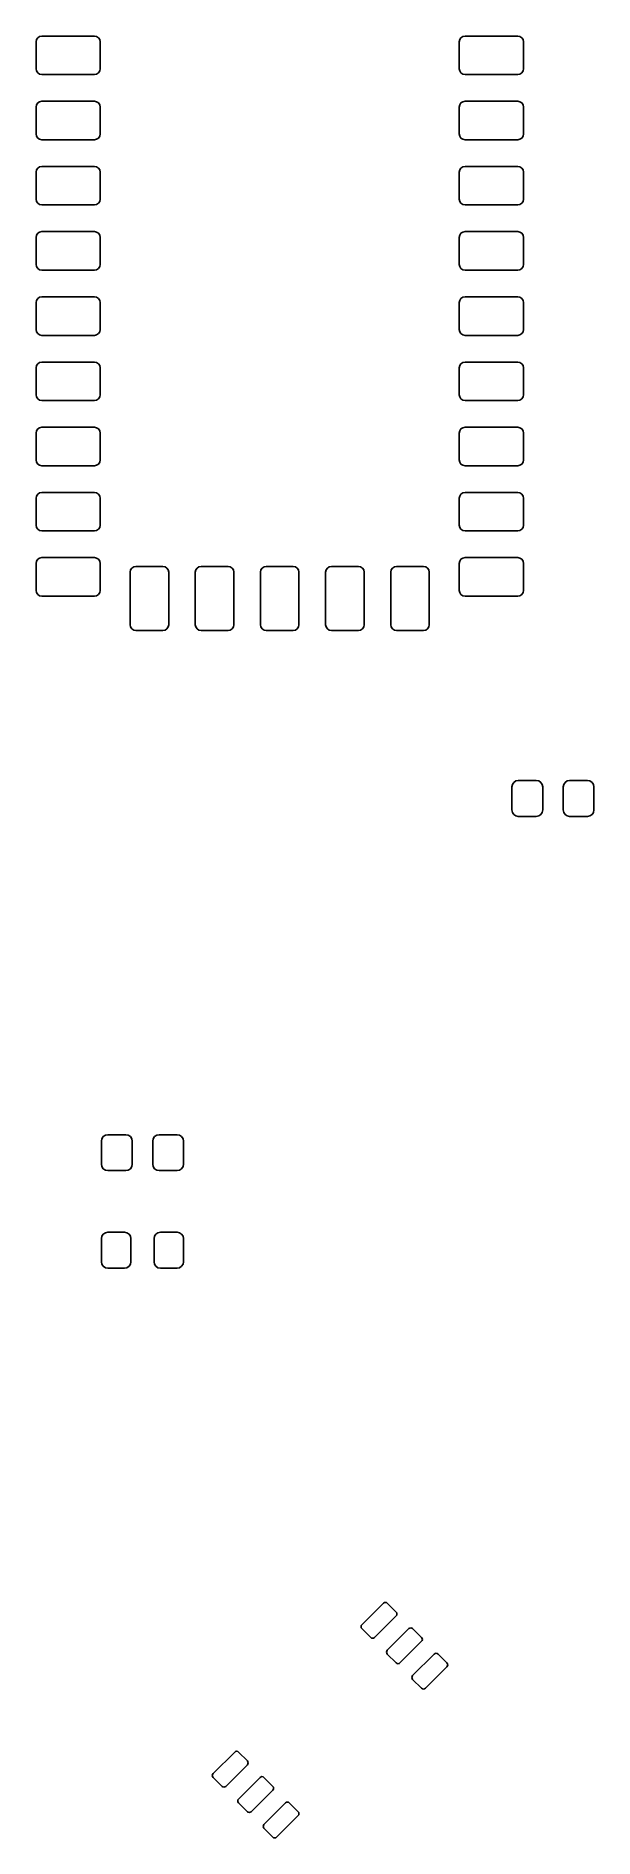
# Model space of a CAD drawing. Extents: x 4.77 to 5.63, y -2.74 to 0.03.
import ezdxf

# ---------------------------------------------------------------- set-up
doc = ezdxf.new("R2010")
doc.units = 0
doc.header["$MEASUREMENT"] = 0
doc.layers.add('BLACK', color=7, linetype='CONTINUOUS')

msp = doc.modelspace()

# ---------------------------------------------------------------- linework, layer by layer
at = {"layer": 'BLACK', "linetype": 'CONTINUOUS'}
for p, q in [((4.7736, 0.0187), (4.7743, 0.0221)), ((4.7736, -0.0226), (4.7736, 0.0187)), ((4.7743, 0.0221), (4.7762, 0.025)), ((4.7762, 0.025), (4.7791, 0.0269)), ((4.7791, 0.0269), (4.7825, 0.0276)), ((4.7825, 0.0276), (4.8632, 0.0276)), ((4.8632, 0.0276), (4.8666, 0.0269)), ((4.8666, 0.0269), (4.8695, 0.025)), ((4.8695, 0.025), (4.8714, 0.0221)), ((4.8714, 0.0221), (4.872, 0.0187)), ((4.872, 0.0187), (4.872, -0.0226)), ((5.4232, 0.0187), (5.4239, 0.0221)), ((5.4232, -0.0226), (5.4232, 0.0187)), ((5.4239, 0.0221), (5.4258, 0.025)), ((5.4258, 0.025), (5.4287, 0.0269)), ((5.4287, 0.0269), (5.4321, 0.0276)), ((5.4321, 0.0276), (5.5128, 0.0276)), ((5.5128, 0.0276), (5.5162, 0.0269)), ((5.5162, 0.0269), (5.5191, 0.025)), ((5.5191, 0.025), (5.521, 0.0221)), ((5.521, 0.0221), (5.5217, 0.0187)), ((5.5217, 0.0187), (5.5217, -0.0226)), ((4.7743, -0.026), (4.7736, -0.0226)), ((4.7762, -0.0289), (4.7743, -0.026)), ((4.8714, -0.026), (4.8695, -0.0289)), ((4.872, -0.0226), (4.8714, -0.026)), ((5.4239, -0.026), (5.4232, -0.0226)), ((5.4258, -0.0289), (5.4239, -0.026)), ((5.521, -0.026), (5.5191, -0.0289)), ((5.5217, -0.0226), (5.521, -0.026)), ((4.7791, -0.0308), (4.7762, -0.0289)), ((4.7825, -0.0315), (4.7791, -0.0308)), ((4.8632, -0.0315), (4.7825, -0.0315)), ((4.8666, -0.0308), (4.8632, -0.0315)), ((4.8695, -0.0289), (4.8666, -0.0308)), ((5.4287, -0.0308), (5.4258, -0.0289)), ((5.4321, -0.0315), (5.4287, -0.0308)), ((5.5128, -0.0315), (5.4321, -0.0315)), ((5.5162, -0.0308), (5.5128, -0.0315)), ((5.5191, -0.0289), (5.5162, -0.0308)), ((4.7736, -0.0813), (4.7743, -0.0779)), ((4.7736, -0.1226), (4.7736, -0.0813)), ((4.7743, -0.0779), (4.7762, -0.075)), ((4.7762, -0.075), (4.7791, -0.0731)), ((4.7791, -0.0731), (4.7825, -0.0724)), ((4.7825, -0.0724), (4.8632, -0.0724)), ((4.8632, -0.0724), (4.8666, -0.0731)), ((4.8666, -0.0731), (4.8695, -0.075)), ((4.8695, -0.075), (4.8714, -0.0779)), ((4.8714, -0.0779), (4.872, -0.0813)), ((4.872, -0.0813), (4.872, -0.1226)), ((5.4232, -0.0813), (5.4239, -0.0779)), ((5.4232, -0.1226), (5.4232, -0.0813)), ((5.4239, -0.0779), (5.4258, -0.075)), ((5.4258, -0.075), (5.4287, -0.0731)), ((5.4287, -0.0731), (5.4321, -0.0724)), ((5.4321, -0.0724), (5.5128, -0.0724)), ((5.5128, -0.0724), (5.5162, -0.0731)), ((5.5162, -0.0731), (5.5191, -0.075)), ((5.5191, -0.075), (5.521, -0.0779)), ((5.521, -0.0779), (5.5217, -0.0813)), ((5.5217, -0.0813), (5.5217, -0.1226)), ((4.7743, -0.126), (4.7736, -0.1226)), ((4.7762, -0.1289), (4.7743, -0.126)), ((4.7791, -0.1308), (4.7762, -0.1289)), ((4.7825, -0.1315), (4.7791, -0.1308)), ((4.8632, -0.1315), (4.7825, -0.1315)), ((4.8666, -0.1308), (4.8632, -0.1315)), ((4.8695, -0.1289), (4.8666, -0.1308)), ((4.8714, -0.126), (4.8695, -0.1289)), ((4.872, -0.1226), (4.8714, -0.126)), ((5.4239, -0.126), (5.4232, -0.1226)), ((5.4258, -0.1289), (5.4239, -0.126)), ((5.4287, -0.1308), (5.4258, -0.1289)), ((5.4321, -0.1315), (5.4287, -0.1308)), ((5.5128, -0.1315), (5.4321, -0.1315)), ((5.5162, -0.1308), (5.5128, -0.1315)), ((5.5191, -0.1289), (5.5162, -0.1308)), ((5.521, -0.126), (5.5191, -0.1289)), ((5.5217, -0.1226), (5.521, -0.126)), ((4.7736, -0.1813), (4.7743, -0.1779)), ((4.7736, -0.2226), (4.7736, -0.1813)), ((4.7743, -0.1779), (4.7762, -0.175)), ((4.7762, -0.175), (4.7791, -0.1731)), ((4.7791, -0.1731), (4.7825, -0.1724)), ((4.7825, -0.1724), (4.8632, -0.1724)), ((4.8632, -0.1724), (4.8666, -0.1731)), ((4.8666, -0.1731), (4.8695, -0.175)), ((4.8695, -0.175), (4.8714, -0.1779)), ((4.8714, -0.1779), (4.872, -0.1813)), ((4.872, -0.1813), (4.872, -0.2226)), ((5.4232, -0.1813), (5.4239, -0.1779)), ((5.4232, -0.2226), (5.4232, -0.1813)), ((5.4239, -0.1779), (5.4258, -0.175)), ((5.4258, -0.175), (5.4287, -0.1731)), ((5.4287, -0.1731), (5.4321, -0.1724)), ((5.4321, -0.1724), (5.5128, -0.1724)), ((5.5128, -0.1724), (5.5162, -0.1731)), ((5.5162, -0.1731), (5.5191, -0.175)), ((5.5191, -0.175), (5.521, -0.1779)), ((5.521, -0.1779), (5.5217, -0.1813)), ((5.5217, -0.1813), (5.5217, -0.2226)), ((4.7743, -0.226), (4.7736, -0.2226)), ((4.7762, -0.2289), (4.7743, -0.226)), ((4.7791, -0.2308), (4.7762, -0.2289)), ((4.7825, -0.2315), (4.7791, -0.2308)), ((4.8632, -0.2315), (4.7825, -0.2315)), ((4.8666, -0.2308), (4.8632, -0.2315)), ((4.8695, -0.2289), (4.8666, -0.2308)), ((4.8714, -0.226), (4.8695, -0.2289)), ((4.872, -0.2226), (4.8714, -0.226)), ((5.4239, -0.226), (5.4232, -0.2226)), ((5.4258, -0.2289), (5.4239, -0.226)), ((5.4287, -0.2308), (5.4258, -0.2289)), ((5.4321, -0.2315), (5.4287, -0.2308)), ((5.5128, -0.2315), (5.4321, -0.2315)), ((5.5162, -0.2308), (5.5128, -0.2315)), ((5.5191, -0.2289), (5.5162, -0.2308)), ((5.521, -0.226), (5.5191, -0.2289)), ((5.5217, -0.2226), (5.521, -0.226)), ((4.7743, -0.2779), (4.7762, -0.275)), ((4.7762, -0.275), (4.7791, -0.2731)), ((4.7791, -0.2731), (4.7825, -0.2724)), ((4.7825, -0.2724), (4.8632, -0.2724)), ((4.8632, -0.2724), (4.8666, -0.2731)), ((4.8666, -0.2731), (4.8695, -0.275)), ((4.8695, -0.275), (4.8714, -0.2779)), ((5.4239, -0.2779), (5.4258, -0.275)), ((5.4258, -0.275), (5.4287, -0.2731)), ((5.4287, -0.2731), (5.4321, -0.2724)), ((5.4321, -0.2724), (5.5128, -0.2724)), ((5.5128, -0.2724), (5.5162, -0.2731)), ((5.5162, -0.2731), (5.5191, -0.275)), ((5.5191, -0.275), (5.521, -0.2779)), ((4.7736, -0.2813), (4.7743, -0.2779)), ((4.7736, -0.3226), (4.7736, -0.2813)), ((4.8714, -0.2779), (4.872, -0.2813)), ((4.872, -0.2813), (4.872, -0.3226)), ((5.4232, -0.2813), (5.4239, -0.2779)), ((5.4232, -0.3226), (5.4232, -0.2813)), ((5.521, -0.2779), (5.5217, -0.2813)), ((5.5217, -0.2813), (5.5217, -0.3226)), ((4.7743, -0.326), (4.7736, -0.3226)), ((4.7762, -0.3289), (4.7743, -0.326)), ((4.7791, -0.3308), (4.7762, -0.3289)), ((4.7825, -0.3315), (4.7791, -0.3308)), ((4.8632, -0.3315), (4.7825, -0.3315)), ((4.8666, -0.3308), (4.8632, -0.3315)), ((4.8695, -0.3289), (4.8666, -0.3308)), ((4.8714, -0.326), (4.8695, -0.3289)), ((4.872, -0.3226), (4.8714, -0.326)), ((5.4239, -0.326), (5.4232, -0.3226)), ((5.4258, -0.3289), (5.4239, -0.326)), ((5.4287, -0.3308), (5.4258, -0.3289)), ((5.4321, -0.3315), (5.4287, -0.3308)), ((5.5128, -0.3315), (5.4321, -0.3315)), ((5.5162, -0.3308), (5.5128, -0.3315)), ((5.5191, -0.3289), (5.5162, -0.3308)), ((5.521, -0.326), (5.5191, -0.3289)), ((5.5217, -0.3226), (5.521, -0.326)), ((4.7736, -0.3813), (4.7743, -0.3779)), ((4.7736, -0.4226), (4.7736, -0.3813)), ((4.7743, -0.3779), (4.7762, -0.375)), ((4.7762, -0.375), (4.7791, -0.3731)), ((4.7791, -0.3731), (4.7825, -0.3724)), ((4.7825, -0.3724), (4.8632, -0.3724)), ((4.8632, -0.3724), (4.8666, -0.3731)), ((4.8666, -0.3731), (4.8695, -0.375)), ((4.8695, -0.375), (4.8714, -0.3779)), ((4.8714, -0.3779), (4.872, -0.3813)), ((4.872, -0.3813), (4.872, -0.4226)), ((5.4232, -0.3813), (5.4239, -0.3779)), ((5.4232, -0.4226), (5.4232, -0.3813)), ((5.4239, -0.3779), (5.4258, -0.375)), ((5.4258, -0.375), (5.4287, -0.3731)), ((5.4287, -0.3731), (5.4321, -0.3724)), ((5.4321, -0.3724), (5.5128, -0.3724)), ((5.5128, -0.3724), (5.5162, -0.3731)), ((5.5162, -0.3731), (5.5191, -0.375)), ((5.5191, -0.375), (5.521, -0.3779)), ((5.521, -0.3779), (5.5217, -0.3813)), ((5.5217, -0.3813), (5.5217, -0.4226)), ((4.7743, -0.426), (4.7736, -0.4226)), ((4.7762, -0.4289), (4.7743, -0.426)), ((4.7791, -0.4308), (4.7762, -0.4289)), ((4.7825, -0.4315), (4.7791, -0.4308)), ((4.8632, -0.4315), (4.7825, -0.4315)), ((4.8666, -0.4308), (4.8632, -0.4315)), ((4.8695, -0.4289), (4.8666, -0.4308)), ((4.8714, -0.426), (4.8695, -0.4289)), ((4.872, -0.4226), (4.8714, -0.426)), ((5.4239, -0.426), (5.4232, -0.4226)), ((5.4258, -0.4289), (5.4239, -0.426)), ((5.4287, -0.4308), (5.4258, -0.4289)), ((5.4321, -0.4315), (5.4287, -0.4308)), ((5.5128, -0.4315), (5.4321, -0.4315)), ((5.5162, -0.4308), (5.5128, -0.4315)), ((5.5191, -0.4289), (5.5162, -0.4308)), ((5.521, -0.426), (5.5191, -0.4289)), ((5.5217, -0.4226), (5.521, -0.426)), ((4.7736, -0.4813), (4.7743, -0.4779)), ((4.7736, -0.5226), (4.7736, -0.4813)), ((4.7743, -0.4779), (4.7762, -0.475)), ((4.7762, -0.475), (4.7791, -0.4731)), ((4.7791, -0.4731), (4.7825, -0.4724)), ((4.7825, -0.4724), (4.8632, -0.4724)), ((4.8632, -0.4724), (4.8666, -0.4731)), ((4.8666, -0.4731), (4.8695, -0.475)), ((4.8695, -0.475), (4.8714, -0.4779)), ((4.8714, -0.4779), (4.872, -0.4813)), ((4.872, -0.4813), (4.872, -0.5226)), ((5.4232, -0.4813), (5.4239, -0.4779)), ((5.4232, -0.5226), (5.4232, -0.4813)), ((5.4239, -0.4779), (5.4258, -0.475)), ((5.4258, -0.475), (5.4287, -0.4731)), ((5.4287, -0.4731), (5.4321, -0.4724)), ((5.4321, -0.4724), (5.5128, -0.4724)), ((5.5128, -0.4724), (5.5162, -0.4731)), ((5.5162, -0.4731), (5.5191, -0.475)), ((5.5191, -0.475), (5.521, -0.4779)), ((5.521, -0.4779), (5.5217, -0.4813)), ((5.5217, -0.4813), (5.5217, -0.5226)), ((4.7743, -0.526), (4.7736, -0.5226)), ((4.872, -0.5226), (4.8714, -0.526)), ((5.4239, -0.526), (5.4232, -0.5226)), ((5.5217, -0.5226), (5.521, -0.526)), ((4.7762, -0.5289), (4.7743, -0.526)), ((4.7791, -0.5308), (4.7762, -0.5289)), ((4.7825, -0.5315), (4.7791, -0.5308)), ((4.8632, -0.5315), (4.7825, -0.5315)), ((4.8666, -0.5308), (4.8632, -0.5315)), ((4.8695, -0.5289), (4.8666, -0.5308)), ((4.8714, -0.526), (4.8695, -0.5289)), ((5.4258, -0.5289), (5.4239, -0.526)), ((5.4287, -0.5308), (5.4258, -0.5289)), ((5.4321, -0.5315), (5.4287, -0.5308)), ((5.5128, -0.5315), (5.4321, -0.5315)), ((5.5162, -0.5308), (5.5128, -0.5315)), ((5.5191, -0.5289), (5.5162, -0.5308)), ((5.521, -0.526), (5.5191, -0.5289)), ((4.7736, -0.5813), (4.7743, -0.5779)), ((4.7743, -0.5779), (4.7762, -0.575)), ((4.7762, -0.575), (4.7791, -0.5731)), ((4.7791, -0.5731), (4.7825, -0.5724)), ((4.7825, -0.5724), (4.8632, -0.5724)), ((4.8632, -0.5724), (4.8666, -0.5731)), ((4.8666, -0.5731), (4.8695, -0.575)), ((4.8695, -0.575), (4.8714, -0.5779)), ((4.8714, -0.5779), (4.872, -0.5813)), ((5.4232, -0.5813), (5.4239, -0.5779)), ((5.4239, -0.5779), (5.4258, -0.575)), ((5.4258, -0.575), (5.4287, -0.5731)), ((5.4287, -0.5731), (5.4321, -0.5724)), ((5.4321, -0.5724), (5.5128, -0.5724)), ((5.5128, -0.5724), (5.5162, -0.5731)), ((5.5162, -0.5731), (5.5191, -0.575)), ((5.5191, -0.575), (5.521, -0.5779)), ((5.521, -0.5779), (5.5217, -0.5813)), ((4.7736, -0.6226), (4.7736, -0.5813)), ((4.872, -0.5813), (4.872, -0.6226)), ((5.4232, -0.6226), (5.4232, -0.5813)), ((5.5217, -0.5813), (5.5217, -0.6226)), ((4.7743, -0.626), (4.7736, -0.6226)), ((4.7762, -0.6289), (4.7743, -0.626)), ((4.7791, -0.6308), (4.7762, -0.6289)), ((4.7825, -0.6315), (4.7791, -0.6308)), ((4.8632, -0.6315), (4.7825, -0.6315)), ((4.8666, -0.6308), (4.8632, -0.6315)), ((4.8695, -0.6289), (4.8666, -0.6308)), ((4.8714, -0.626), (4.8695, -0.6289)), ((4.872, -0.6226), (4.8714, -0.626)), ((5.4239, -0.626), (5.4232, -0.6226)), ((5.4258, -0.6289), (5.4239, -0.626)), ((5.4287, -0.6308), (5.4258, -0.6289)), ((5.4321, -0.6315), (5.4287, -0.6308)), ((5.5128, -0.6315), (5.4321, -0.6315)), ((5.5162, -0.6308), (5.5128, -0.6315)), ((5.5191, -0.6289), (5.5162, -0.6308)), ((5.521, -0.626), (5.5191, -0.6289)), ((5.5217, -0.6226), (5.521, -0.626)), ((4.7736, -0.6813), (4.7743, -0.6779)), ((4.7736, -0.7226), (4.7736, -0.6813)), ((4.7743, -0.6779), (4.7762, -0.675)), ((4.7762, -0.675), (4.7791, -0.6731)), ((4.7791, -0.6731), (4.7825, -0.6724)), ((4.7825, -0.6724), (4.8632, -0.6724)), ((4.8632, -0.6724), (4.8666, -0.6731)), ((4.8666, -0.6731), (4.8695, -0.675)), ((4.8695, -0.675), (4.8714, -0.6779)), ((4.8714, -0.6779), (4.872, -0.6813)), ((4.872, -0.6813), (4.872, -0.7226)), ((5.4232, -0.6813), (5.4239, -0.6779)), ((5.4232, -0.7226), (5.4232, -0.6813)), ((5.4239, -0.6779), (5.4258, -0.675)), ((5.4258, -0.675), (5.4287, -0.6731)), ((5.4287, -0.6731), (5.4321, -0.6724)), ((5.4321, -0.6724), (5.5128, -0.6724)), ((5.5128, -0.6724), (5.5162, -0.6731)), ((5.5162, -0.6731), (5.5191, -0.675)), ((5.5191, -0.675), (5.521, -0.6779)), ((5.521, -0.6779), (5.5217, -0.6813)), ((5.5217, -0.6813), (5.5217, -0.7226)), ((4.7743, -0.726), (4.7736, -0.7226)), ((4.7762, -0.7289), (4.7743, -0.726)), ((4.7791, -0.7308), (4.7762, -0.7289)), ((4.7825, -0.7315), (4.7791, -0.7308)), ((4.8632, -0.7315), (4.7825, -0.7315)), ((4.8666, -0.7308), (4.8632, -0.7315)), ((4.8695, -0.7289), (4.8666, -0.7308)), ((4.8714, -0.726), (4.8695, -0.7289)), ((4.872, -0.7226), (4.8714, -0.726)), ((5.4239, -0.726), (5.4232, -0.7226)), ((5.4258, -0.7289), (5.4239, -0.726)), ((5.4287, -0.7308), (5.4258, -0.7289)), ((5.4321, -0.7315), (5.4287, -0.7308)), ((5.5128, -0.7315), (5.4321, -0.7315)), ((5.5162, -0.7308), (5.5128, -0.7315)), ((5.5191, -0.7289), (5.5162, -0.7308)), ((5.521, -0.726), (5.5191, -0.7289)), ((5.5217, -0.7226), (5.521, -0.726)), ((4.7762, -0.775), (4.7791, -0.7731)), ((4.7791, -0.7731), (4.7825, -0.7724)), ((4.7825, -0.7724), (4.8632, -0.7724)), ((4.8632, -0.7724), (4.8666, -0.7731)), ((4.8666, -0.7731), (4.8695, -0.775)), ((5.4258, -0.775), (5.4287, -0.7731)), ((5.4287, -0.7731), (5.4321, -0.7724)), ((5.4321, -0.7724), (5.5128, -0.7724)), ((5.5128, -0.7724), (5.5162, -0.7731)), ((5.5162, -0.7731), (5.5191, -0.775)), ((4.7736, -0.7813), (4.7743, -0.7779)), ((4.7736, -0.8226), (4.7736, -0.7813)), ((4.7743, -0.7779), (4.7762, -0.775)), ((4.8695, -0.775), (4.8714, -0.7779)), ((4.8714, -0.7779), (4.872, -0.7813)), ((4.872, -0.7813), (4.872, -0.8226)), ((4.9181, -0.7947), (4.9188, -0.7913)), ((4.9181, -0.8754), (4.9181, -0.7947)), ((4.9188, -0.7913), (4.9207, -0.7884)), ((4.9207, -0.7884), (4.9236, -0.7865)), ((4.9236, -0.7865), (4.927, -0.7858)), ((4.927, -0.7858), (4.9683, -0.7858)), ((4.9683, -0.7858), (4.9717, -0.7865)), ((4.9717, -0.7865), (4.9746, -0.7884)), ((4.9746, -0.7884), (4.9765, -0.7913)), ((4.9765, -0.7913), (4.9772, -0.7947)), ((4.9772, -0.7947), (4.9772, -0.8754)), ((5.0181, -0.7947), (5.0188, -0.7913)), ((5.0181, -0.8754), (5.0181, -0.7947)), ((5.0188, -0.7913), (5.0207, -0.7884)), ((5.0207, -0.7884), (5.0236, -0.7865)), ((5.0236, -0.7865), (5.027, -0.7858)), ((5.027, -0.7858), (5.0683, -0.7858)), ((5.0683, -0.7858), (5.0717, -0.7865)), ((5.0717, -0.7865), (5.0746, -0.7884)), ((5.0746, -0.7884), (5.0765, -0.7913)), ((5.0765, -0.7913), (5.0772, -0.7947)), ((5.0772, -0.7947), (5.0772, -0.8754)), ((5.1181, -0.7947), (5.1188, -0.7913)), ((5.1181, -0.8754), (5.1181, -0.7947)), ((5.1188, -0.7913), (5.1207, -0.7884)), ((5.1207, -0.7884), (5.1236, -0.7865)), ((5.1236, -0.7865), (5.127, -0.7858)), ((5.127, -0.7858), (5.1683, -0.7858)), ((5.1683, -0.7858), (5.1717, -0.7865)), ((5.1717, -0.7865), (5.1746, -0.7884)), ((5.1746, -0.7884), (5.1765, -0.7913)), ((5.1765, -0.7913), (5.1772, -0.7947)), ((5.1772, -0.7947), (5.1772, -0.8754)), ((5.2181, -0.7947), (5.2188, -0.7913)), ((5.2181, -0.8754), (5.2181, -0.7947)), ((5.2188, -0.7913), (5.2207, -0.7884)), ((5.2207, -0.7884), (5.2236, -0.7865)), ((5.2236, -0.7865), (5.227, -0.7858)), ((5.227, -0.7858), (5.2683, -0.7858)), ((5.2683, -0.7858), (5.2717, -0.7865)), ((5.2717, -0.7865), (5.2746, -0.7884)), ((5.2746, -0.7884), (5.2765, -0.7913)), ((5.2765, -0.7913), (5.2772, -0.7947)), ((5.2772, -0.7947), (5.2772, -0.8754)), ((5.3181, -0.7947), (5.3188, -0.7913)), ((5.3181, -0.8754), (5.3181, -0.7947)), ((5.3188, -0.7913), (5.3207, -0.7884)), ((5.3207, -0.7884), (5.3236, -0.7865)), ((5.3236, -0.7865), (5.327, -0.7858)), ((5.327, -0.7858), (5.3683, -0.7858)), ((5.3683, -0.7858), (5.3717, -0.7865)), ((5.3717, -0.7865), (5.3746, -0.7884)), ((5.3746, -0.7884), (5.3765, -0.7913)), ((5.3765, -0.7913), (5.3772, -0.7947)), ((5.3772, -0.7947), (5.3772, -0.8754)), ((5.4232, -0.7813), (5.4239, -0.7779)), ((5.4232, -0.8226), (5.4232, -0.7813)), ((5.4239, -0.7779), (5.4258, -0.775)), ((5.5191, -0.775), (5.521, -0.7779)), ((5.521, -0.7779), (5.5217, -0.7813)), ((5.5217, -0.7813), (5.5217, -0.8226)), ((4.7743, -0.826), (4.7736, -0.8226)), ((4.7762, -0.8289), (4.7743, -0.826)), ((4.7791, -0.8308), (4.7762, -0.8289)), ((4.8695, -0.8289), (4.8666, -0.8308)), ((4.8714, -0.826), (4.8695, -0.8289)), ((4.872, -0.8226), (4.8714, -0.826)), ((5.4239, -0.826), (5.4232, -0.8226)), ((5.4258, -0.8289), (5.4239, -0.826)), ((5.4287, -0.8308), (5.4258, -0.8289)), ((5.5191, -0.8289), (5.5162, -0.8308)), ((5.521, -0.826), (5.5191, -0.8289)), ((5.5217, -0.8226), (5.521, -0.826)), ((4.7825, -0.8315), (4.7791, -0.8308)), ((4.8632, -0.8315), (4.7825, -0.8315)), ((4.8666, -0.8308), (4.8632, -0.8315)), ((5.4321, -0.8315), (5.4287, -0.8308)), ((5.5128, -0.8315), (5.4321, -0.8315)), ((5.5162, -0.8308), (5.5128, -0.8315)), ((4.9188, -0.8788), (4.9181, -0.8754)), ((4.9207, -0.8817), (4.9188, -0.8788)), ((4.9236, -0.8836), (4.9207, -0.8817)), ((4.927, -0.8843), (4.9236, -0.8836)), ((4.9683, -0.8843), (4.927, -0.8843)), ((4.9717, -0.8836), (4.9683, -0.8843)), ((4.9746, -0.8817), (4.9717, -0.8836)), ((4.9765, -0.8788), (4.9746, -0.8817)), ((4.9772, -0.8754), (4.9765, -0.8788)), ((5.0188, -0.8788), (5.0181, -0.8754)), ((5.0207, -0.8817), (5.0188, -0.8788)), ((5.0236, -0.8836), (5.0207, -0.8817)), ((5.027, -0.8843), (5.0236, -0.8836)), ((5.0683, -0.8843), (5.027, -0.8843)), ((5.0717, -0.8836), (5.0683, -0.8843)), ((5.0746, -0.8817), (5.0717, -0.8836)), ((5.0765, -0.8788), (5.0746, -0.8817)), ((5.0772, -0.8754), (5.0765, -0.8788)), ((5.1188, -0.8788), (5.1181, -0.8754)), ((5.1207, -0.8817), (5.1188, -0.8788)), ((5.1236, -0.8836), (5.1207, -0.8817)), ((5.127, -0.8843), (5.1236, -0.8836)), ((5.1683, -0.8843), (5.127, -0.8843)), ((5.1717, -0.8836), (5.1683, -0.8843)), ((5.1746, -0.8817), (5.1717, -0.8836)), ((5.1765, -0.8788), (5.1746, -0.8817)), ((5.1772, -0.8754), (5.1765, -0.8788)), ((5.2188, -0.8788), (5.2181, -0.8754)), ((5.2207, -0.8817), (5.2188, -0.8788)), ((5.2236, -0.8836), (5.2207, -0.8817)), ((5.227, -0.8843), (5.2236, -0.8836)), ((5.2683, -0.8843), (5.227, -0.8843)), ((5.2717, -0.8836), (5.2683, -0.8843)), ((5.2746, -0.8817), (5.2717, -0.8836)), ((5.2765, -0.8788), (5.2746, -0.8817)), ((5.2772, -0.8754), (5.2765, -0.8788)), ((5.3188, -0.8788), (5.3181, -0.8754)), ((5.3207, -0.8817), (5.3188, -0.8788)), ((5.3236, -0.8836), (5.3207, -0.8817)), ((5.327, -0.8843), (5.3236, -0.8836)), ((5.3683, -0.8843), (5.327, -0.8843)), ((5.3717, -0.8836), (5.3683, -0.8843)), ((5.3746, -0.8817), (5.3717, -0.8836)), ((5.3765, -0.8788), (5.3746, -0.8817)), ((5.3772, -0.8754), (5.3765, -0.8788)), ((5.5039, -1.124), (5.5047, -1.1202)), ((5.5039, -1.1594), (5.5039, -1.124)), ((5.5047, -1.1202), (5.5068, -1.1171)), ((5.5068, -1.1171), (5.51, -1.1149)), ((5.51, -1.1149), (5.5138, -1.1142)), ((5.5138, -1.1142), (5.5413, -1.1142)), ((5.5413, -1.1142), (5.5451, -1.1149)), ((5.5451, -1.1149), (5.5483, -1.1171)), ((5.5483, -1.1171), (5.5504, -1.1202)), ((5.5504, -1.1202), (5.5512, -1.124)), ((5.5512, -1.124), (5.5512, -1.1594)), ((5.5827, -1.124), (5.5834, -1.1202)), ((5.5827, -1.1594), (5.5827, -1.124)), ((5.5834, -1.1202), (5.5856, -1.1171)), ((5.5856, -1.1171), (5.5888, -1.1149)), ((5.5888, -1.1149), (5.5925, -1.1142)), ((5.5925, -1.1142), (5.6201, -1.1142)), ((5.6201, -1.1142), (5.6238, -1.1149)), ((5.6238, -1.1149), (5.627, -1.1171)), ((5.627, -1.1171), (5.6292, -1.1202)), ((5.6292, -1.1202), (5.6299, -1.124)), ((5.6299, -1.124), (5.6299, -1.1594)), ((5.5047, -1.1632), (5.5039, -1.1594)), ((5.5512, -1.1594), (5.5504, -1.1632)), ((5.5834, -1.1632), (5.5827, -1.1594)), ((5.6299, -1.1594), (5.6292, -1.1632)), ((5.5068, -1.1664), (5.5047, -1.1632)), ((5.51, -1.1685), (5.5068, -1.1664)), ((5.5138, -1.1693), (5.51, -1.1685)), ((5.5413, -1.1693), (5.5138, -1.1693)), ((5.5451, -1.1685), (5.5413, -1.1693)), ((5.5483, -1.1664), (5.5451, -1.1685)), ((5.5504, -1.1632), (5.5483, -1.1664)), ((5.5856, -1.1664), (5.5834, -1.1632)), ((5.5888, -1.1685), (5.5856, -1.1664)), ((5.5925, -1.1693), (5.5888, -1.1685)), ((5.6201, -1.1693), (5.5925, -1.1693)), ((5.6238, -1.1685), (5.6201, -1.1693)), ((5.627, -1.1664), (5.6238, -1.1685)), ((5.6292, -1.1632), (5.627, -1.1664)), ((4.8801, -1.6582), (4.8839, -1.6575)), ((4.8839, -1.6575), (4.9114, -1.6575)), ((4.9114, -1.6575), (4.9152, -1.6582)), ((4.9588, -1.6582), (4.9626, -1.6575)), ((4.9626, -1.6575), (4.9902, -1.6575)), ((4.9902, -1.6575), (4.9939, -1.6582)), ((4.874, -1.6673), (4.8748, -1.6636)), ((4.874, -1.7028), (4.874, -1.6673)), ((4.8748, -1.6636), (4.8769, -1.6604)), ((4.8769, -1.6604), (4.8801, -1.6582)), ((4.9152, -1.6582), (4.9184, -1.6604)), ((4.9184, -1.6604), (4.9205, -1.6636)), ((4.9205, -1.6636), (4.9213, -1.6673)), ((4.9213, -1.6673), (4.9213, -1.7028)), ((4.9528, -1.6673), (4.9535, -1.6636)), ((4.9528, -1.7028), (4.9528, -1.6673)), ((4.9535, -1.6636), (4.9556, -1.6604)), ((4.9556, -1.6604), (4.9588, -1.6582)), ((4.9939, -1.6582), (4.9971, -1.6604)), ((4.9971, -1.6604), (4.9993, -1.6636)), ((4.9993, -1.6636), (5, -1.6673)), ((5, -1.6673), (5, -1.7028)), ((4.8748, -1.7065), (4.874, -1.7028)), ((4.8769, -1.7097), (4.8748, -1.7065)), ((4.8801, -1.7118), (4.8769, -1.7097)), ((4.8839, -1.7126), (4.8801, -1.7118)), ((4.9114, -1.7126), (4.8839, -1.7126)), ((4.9152, -1.7118), (4.9114, -1.7126)), ((4.9184, -1.7097), (4.9152, -1.7118)), ((4.9205, -1.7065), (4.9184, -1.7097)), ((4.9213, -1.7028), (4.9205, -1.7065)), ((4.9535, -1.7065), (4.9528, -1.7028)), ((4.9556, -1.7097), (4.9535, -1.7065)), ((4.9588, -1.7118), (4.9556, -1.7097)), ((4.9626, -1.7126), (4.9588, -1.7118)), ((4.9902, -1.7126), (4.9626, -1.7126)), ((4.9939, -1.7118), (4.9902, -1.7126)), ((4.9971, -1.7097), (4.9939, -1.7118)), ((4.9993, -1.7065), (4.9971, -1.7097)), ((5, -1.7028), (4.9993, -1.7065)), ((4.874, -1.8169), (4.8748, -1.8132)), ((4.874, -1.8524), (4.874, -1.8169)), ((4.8748, -1.8132), (4.8769, -1.81)), ((4.8769, -1.81), (4.8801, -1.8078)), ((4.8801, -1.8078), (4.8839, -1.8071)), ((4.8839, -1.8071), (4.9094, -1.8071)), ((4.9094, -1.8071), (4.9132, -1.8078)), ((4.9132, -1.8078), (4.9164, -1.81)), ((4.9164, -1.81), (4.9185, -1.8132)), ((4.9185, -1.8132), (4.9193, -1.8169)), ((4.9193, -1.8169), (4.9193, -1.8524)), ((4.9547, -1.8169), (4.9555, -1.8132)), ((4.9547, -1.8524), (4.9547, -1.8169)), ((4.9555, -1.8132), (4.9576, -1.81)), ((4.9576, -1.81), (4.9608, -1.8078)), ((4.9608, -1.8078), (4.9646, -1.8071)), ((4.9646, -1.8071), (4.9902, -1.8071)), ((4.9902, -1.8071), (4.9939, -1.8078)), ((4.9939, -1.8078), (4.9971, -1.81)), ((4.9971, -1.81), (4.9993, -1.8132)), ((4.9993, -1.8132), (5, -1.8169)), ((5, -1.8169), (5, -1.8524)), ((4.8748, -1.8561), (4.874, -1.8524)), ((4.8769, -1.8593), (4.8748, -1.8561)), ((4.8801, -1.8615), (4.8769, -1.8593)), ((4.8839, -1.8622), (4.8801, -1.8615)), ((4.9094, -1.8622), (4.8839, -1.8622)), ((4.9132, -1.8615), (4.9094, -1.8622)), ((4.9164, -1.8593), (4.9132, -1.8615)), ((4.9185, -1.8561), (4.9164, -1.8593)), ((4.9193, -1.8524), (4.9185, -1.8561)), ((4.9555, -1.8561), (4.9547, -1.8524)), ((4.9576, -1.8593), (4.9555, -1.8561)), ((4.9608, -1.8615), (4.9576, -1.8593)), ((4.9646, -1.8622), (4.9608, -1.8615)), ((4.9902, -1.8622), (4.9646, -1.8622)), ((4.9939, -1.8615), (4.9902, -1.8622)), ((4.9971, -1.8593), (4.9939, -1.8615)), ((4.9993, -1.8561), (4.9971, -1.8593)), ((5, -1.8524), (4.9993, -1.8561)), ((5.2737, -2.4092), (5.3068, -2.3761)), ((5.3068, -2.3761), (5.3082, -2.3752)), ((5.3082, -2.3752), (5.3097, -2.3748)), ((5.3097, -2.3748), (5.3113, -2.3752)), ((5.3113, -2.3752), (5.3127, -2.3761)), ((5.3127, -2.3761), (5.3263, -2.3897)), ((5.3263, -2.3955), (5.2932, -2.4287)), ((5.3263, -2.3897), (5.3272, -2.391)), ((5.3272, -2.3942), (5.3263, -2.3955)), ((5.3272, -2.391), (5.3275, -2.3926)), ((5.3275, -2.3926), (5.3272, -2.3942)), ((5.2725, -2.4121), (5.2728, -2.4105)), ((5.2728, -2.4137), (5.2725, -2.4121)), ((5.2728, -2.4105), (5.2737, -2.4092)), ((5.2737, -2.415), (5.2728, -2.4137)), ((5.2873, -2.4287), (5.2737, -2.415)), ((5.2887, -2.4296), (5.2873, -2.4287)), ((5.2903, -2.4299), (5.2887, -2.4296)), ((5.2918, -2.4296), (5.2903, -2.4299)), ((5.2932, -2.4287), (5.2918, -2.4296)), ((5.3127, -2.4482), (5.3458, -2.415)), ((5.3458, -2.415), (5.3471, -2.4141)), ((5.3471, -2.4141), (5.3487, -2.4138)), ((5.3487, -2.4138), (5.3503, -2.4141)), ((5.3503, -2.4141), (5.3516, -2.415)), ((5.3516, -2.415), (5.3653, -2.4287)), ((5.3653, -2.4287), (5.3662, -2.43)), ((5.3662, -2.43), (5.3665, -2.4316)), ((5.3665, -2.4316), (5.3662, -2.4332)), ((5.3115, -2.4511), (5.3118, -2.4495)), ((5.3118, -2.4527), (5.3115, -2.4511)), ((5.3118, -2.4495), (5.3127, -2.4482)), ((5.3127, -2.454), (5.3118, -2.4527)), ((5.3263, -2.4676), (5.3127, -2.454)), ((5.3653, -2.4345), (5.3322, -2.4676)), ((5.3516, -2.4871), (5.3848, -2.454)), ((5.3662, -2.4332), (5.3653, -2.4345)), ((5.3848, -2.454), (5.3861, -2.4531)), ((5.3861, -2.4531), (5.3877, -2.4528)), ((5.3877, -2.4528), (5.3893, -2.4531)), ((5.3893, -2.4531), (5.3906, -2.454)), ((5.3906, -2.454), (5.4043, -2.4676)), ((5.3277, -2.4685), (5.3263, -2.4676)), ((5.3292, -2.4689), (5.3277, -2.4685)), ((5.3308, -2.4685), (5.3292, -2.4689)), ((5.3322, -2.4676), (5.3308, -2.4685)), ((5.3507, -2.4885), (5.3516, -2.4871)), ((5.4043, -2.4735), (5.3711, -2.5066)), ((5.4043, -2.4676), (5.4052, -2.469)), ((5.4052, -2.4722), (5.4043, -2.4735)), ((5.4052, -2.469), (5.4055, -2.4706)), ((5.4055, -2.4706), (5.4052, -2.4722)), ((5.3504, -2.4901), (5.3507, -2.4885)), ((5.3507, -2.4916), (5.3504, -2.4901)), ((5.3516, -2.493), (5.3507, -2.4916)), ((5.3653, -2.5066), (5.3516, -2.493)), ((5.3666, -2.5075), (5.3653, -2.5066)), ((5.3682, -2.5078), (5.3666, -2.5075)), ((5.3698, -2.5075), (5.3682, -2.5078)), ((5.3711, -2.5066), (5.3698, -2.5075)), ((5.0454, -2.6375), (5.0785, -2.6043)), ((5.098, -2.6238), (5.0649, -2.657)), ((5.0785, -2.6043), (5.0799, -2.6034)), ((5.0799, -2.6034), (5.0815, -2.6031)), ((5.0815, -2.6031), (5.0831, -2.6034)), ((5.0831, -2.6034), (5.0844, -2.6043)), ((5.0844, -2.6043), (5.098, -2.618)), ((5.098, -2.618), (5.0989, -2.6193)), ((5.0989, -2.6225), (5.098, -2.6238)), ((5.0989, -2.6193), (5.0992, -2.6209)), ((5.0992, -2.6209), (5.0989, -2.6225)), ((5.0442, -2.6404), (5.0445, -2.6388)), ((5.0445, -2.642), (5.0442, -2.6404)), ((5.0445, -2.6388), (5.0454, -2.6375)), ((5.0454, -2.6433), (5.0445, -2.642)), ((5.0591, -2.657), (5.0454, -2.6433)), ((5.0844, -2.6764), (5.1175, -2.6433)), ((5.1175, -2.6433), (5.1189, -2.6424)), ((5.1189, -2.6424), (5.1204, -2.6421)), ((5.1204, -2.6421), (5.122, -2.6424)), ((5.122, -2.6424), (5.1234, -2.6433)), ((5.1234, -2.6433), (5.137, -2.657)), ((5.0604, -2.6578), (5.0591, -2.657)), ((5.062, -2.6582), (5.0604, -2.6578)), ((5.0636, -2.6578), (5.062, -2.6582)), ((5.0649, -2.657), (5.0636, -2.6578)), ((5.0832, -2.6794), (5.0835, -2.6778)), ((5.0835, -2.6809), (5.0832, -2.6794)), ((5.0835, -2.6778), (5.0844, -2.6764)), ((5.137, -2.6628), (5.1039, -2.6959)), ((5.137, -2.657), (5.1379, -2.6583)), ((5.1379, -2.6615), (5.137, -2.6628)), ((5.1379, -2.6583), (5.1382, -2.6599)), ((5.1382, -2.6599), (5.1379, -2.6615)), ((5.0844, -2.6823), (5.0835, -2.6809)), ((5.098, -2.6959), (5.0844, -2.6823)), ((5.0994, -2.6968), (5.098, -2.6959)), ((5.101, -2.6971), (5.0994, -2.6968)), ((5.1025, -2.6968), (5.101, -2.6971)), ((5.1039, -2.6959), (5.1025, -2.6968)), ((5.1234, -2.7154), (5.1565, -2.6823)), ((5.176, -2.7018), (5.1429, -2.7349)), ((5.1565, -2.6823), (5.1578, -2.6814)), ((5.1578, -2.6814), (5.1594, -2.6811)), ((5.1594, -2.6811), (5.161, -2.6814)), ((5.161, -2.6814), (5.1623, -2.6823)), ((5.1623, -2.6823), (5.176, -2.6959)), ((5.176, -2.6959), (5.1769, -2.6973)), ((5.1769, -2.7004), (5.176, -2.7018)), ((5.1769, -2.6973), (5.1772, -2.6988)), ((5.1772, -2.6988), (5.1769, -2.7004)), ((5.1222, -2.7183), (5.1225, -2.7168)), ((5.1225, -2.7199), (5.1222, -2.7183)), ((5.1225, -2.7168), (5.1234, -2.7154)), ((5.1234, -2.7213), (5.1225, -2.7199)), ((5.137, -2.7349), (5.1234, -2.7213)), ((5.1383, -2.7358), (5.137, -2.7349)), ((5.1399, -2.7361), (5.1383, -2.7358)), ((5.1415, -2.7358), (5.1399, -2.7361)), ((5.1429, -2.7349), (5.1415, -2.7358))]:
    msp.add_line(p, q, dxfattribs=at)

doc.saveas('drawing.dxf')
